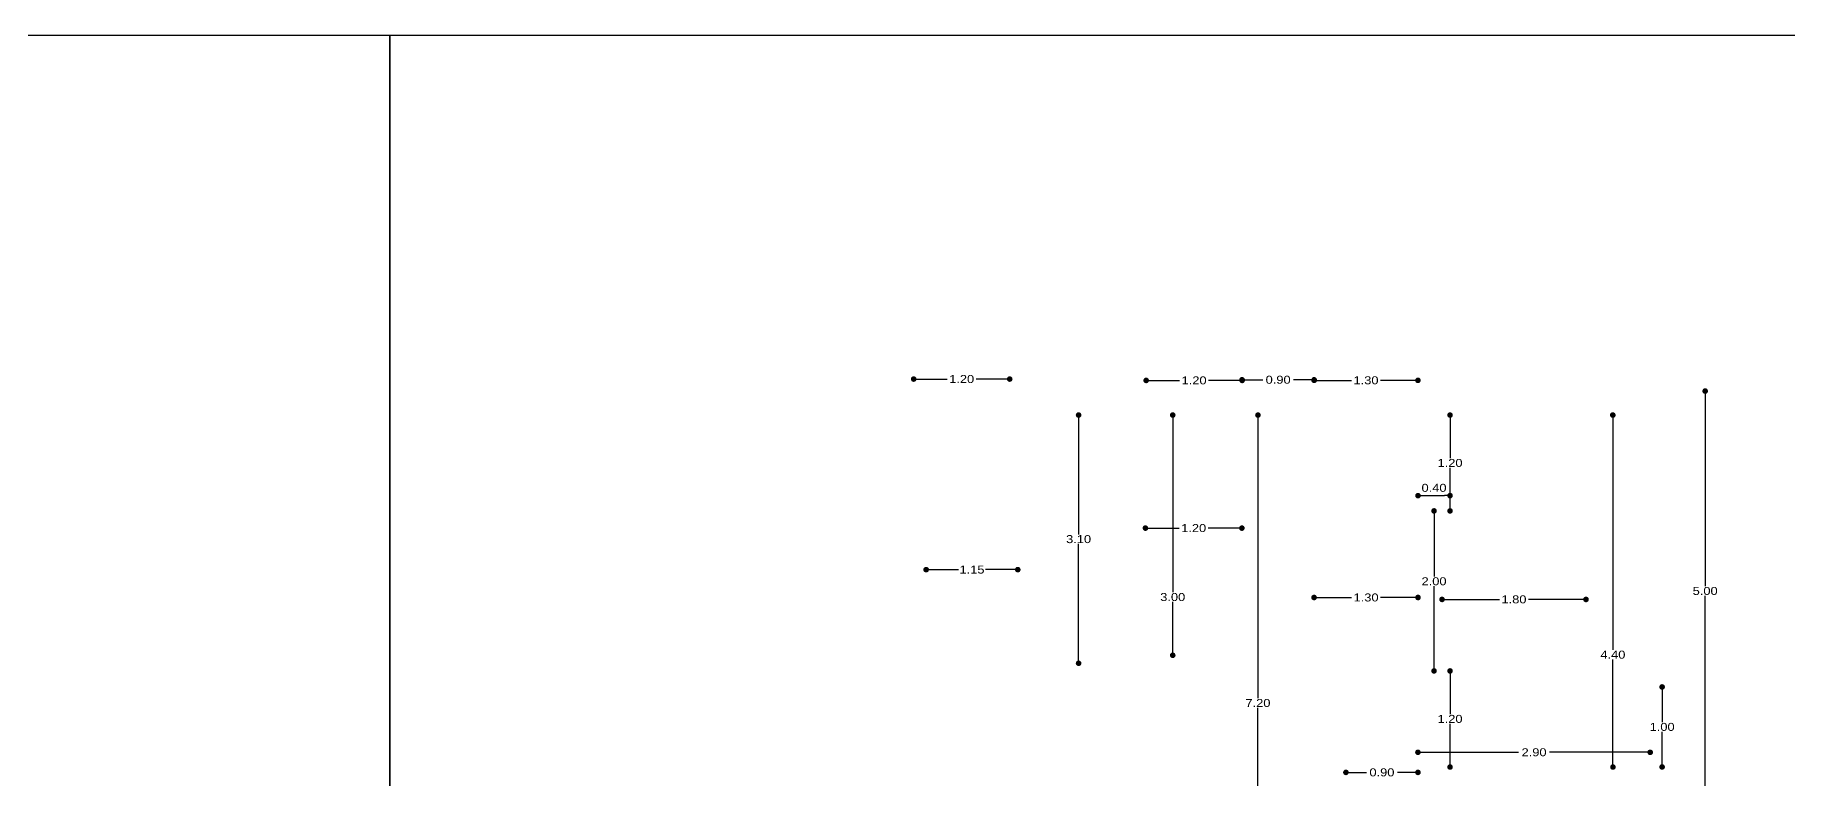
# Model space of a CAD drawing. Header units: metres. Extents: x -92 to 671, y -42 to 91.
# Drawn here: x 401.06 to 422.96, y 56.63 to 65.92 of the extents above; entities that cross this region are included whole.
import ezdxf

# ---------------------------------------------------------------- set-up
doc = ezdxf.new("R2010")
doc.units = ezdxf.units.M
doc.layers.add('01Cotas 1', color=220, linetype='Continuous')
doc.layers.add('01Texto 1', color=220, linetype='Continuous')
doc.styles.add('FUTURA', font='', dxfattribs={"width": 1.2})
doc.styles.get('FUTURA').set_extended_font_data('Futura Bk BT')
doc.dimstyles.new('50', dxfattribs={"dimscale": 0, "dimtxt": 0.1, "dimasz": 0.07, "dimexe": 0.2, "dimexo": 0.2, "dimgap": 0.01, "dimtad": 0, "dimtih": 1, "dimtoh": 1, "dimzin": 0, "dimdsep": 46, "dimtxsty": 'FUTURA', "dimblk": 'DOT', "dimcen": 0.1, "dimse1": 1, "dimse2": 1, "dimazin": 0, "dimtfac": 1, "dimtmove": 2, "dimatfit": 2, "dimldrblk": 'DOT', "dimfxl": 1, "dimtolj": 1, "dimarcsym": 0})

# ---------------------------------------------------------------- blocks, each defined once
blk = doc.blocks.new('_DOT')
at = {"color": 0, "linetype": 'ByBlock'}
blk.add_line((-0.5, 0), (-1, 0), dxfattribs=at)
at = {"color": 0, "linetype": 'ByBlock', "const_width": 0.5}
blk.add_lwpolyline([(-0.25, 0, 1), (0.25, 0, 1)], format="xyb", close=True, dxfattribs=at)
blk = doc.blocks.new('*D587')
at = {"layer": '01Cotas 1', "color": 0, "lineweight": -2, "transparency": 16777216}
for p, q in [((416.212, 61.614), (416.399, 61.614)), ((416.972, 61.614), (416.785, 61.614))]:
    blk.add_line(p, q, dxfattribs=at)
at = {"layer": 'DEFPOINTS', "color": 0, "transparency": 16777216}
for p in [(417.042, 61.614), (416.142, 61.473), (417.042, 61.473)]:
    blk.add_point(p, dxfattribs=at)
at = {"layer": '01Cotas 1', "color": 0, "lineweight": -2, "transparency": 16777216, "xscale": 0.07, "yscale": 0.07, "zscale": 0.07, "rotation": 180}
blk.add_blockref('_DOT', (416.142, 61.614), dxfattribs=at)
at = {"layer": '01Cotas 1', "color": 0, "lineweight": -2, "transparency": 16777216, "xscale": 0.07, "yscale": 0.07, "zscale": 0.07}
blk.add_blockref('_DOT', (417.042, 61.614), dxfattribs=at)
at = {"layer": '01Cotas 1', "color": 0, "transparency": 16777216, "insert": (416.592, 61.614), "char_height": 0.1, "attachment_point": 5, "style": 'FUTURA'}
blk.add_mtext('\\A1;0.90', dxfattribs=at)
blk = doc.blocks.new('*D588')
at = {"layer": '01Cotas 1', "color": 0, "lineweight": -2, "transparency": 16777216}
for p, q in [((417.112, 61.607), (417.509, 61.607)), ((418.269, 61.607), (417.872, 61.607))]:
    blk.add_line(p, q, dxfattribs=at)
at = {"layer": 'DEFPOINTS', "color": 0, "transparency": 16777216}
for p in [(418.339, 61.607), (418.339, 61.475), (417.042, 61.175)]:
    blk.add_point(p, dxfattribs=at)
at = {"layer": '01Cotas 1', "color": 0, "lineweight": -2, "transparency": 16777216, "xscale": 0.07, "yscale": 0.07, "zscale": 0.07, "rotation": 180}
blk.add_blockref('_DOT', (417.042, 61.607), dxfattribs=at)
at = {"layer": '01Cotas 1', "color": 0, "lineweight": -2, "transparency": 16777216, "xscale": 0.07, "yscale": 0.07, "zscale": 0.07}
blk.add_blockref('_DOT', (418.339, 61.607), dxfattribs=at)
at = {"layer": '01Cotas 1', "color": 0, "transparency": 16777216, "insert": (417.69, 61.607), "char_height": 0.1, "attachment_point": 5, "style": 'FUTURA'}
blk.add_mtext('\\A1;1.30', dxfattribs=at)
blk = doc.blocks.new('*D589')
at = {"layer": '01Cotas 1', "color": 0, "lineweight": -2, "transparency": 16777216}
for p, q in [((418.409, 56.958), (419.597, 56.958)), ((421.171, 56.958), (419.983, 56.958))]:
    blk.add_line(p, q, dxfattribs=at)
at = {"layer": 'DEFPOINTS', "color": 0, "transparency": 16777216}
for p in [(421.241, 57.774), (418.339, 56.958), (418.339, 56.774)]:
    blk.add_point(p, dxfattribs=at)
at = {"layer": '01Cotas 1', "color": 0, "lineweight": -2, "transparency": 16777216, "xscale": 0.07, "yscale": 0.07, "zscale": 0.07, "rotation": 180}
blk.add_blockref('_DOT', (418.339, 56.958), dxfattribs=at)
at = {"layer": '01Cotas 1', "color": 0, "lineweight": -2, "transparency": 16777216, "xscale": 0.07, "yscale": 0.07, "zscale": 0.07}
blk.add_blockref('_DOT', (421.241, 56.958), dxfattribs=at)
at = {"layer": '01Cotas 1', "color": 0, "transparency": 16777216, "insert": (419.79, 56.958), "char_height": 0.1, "attachment_point": 5, "style": 'FUTURA'}
blk.add_mtext('\\A1;2.90', dxfattribs=at)
blk = doc.blocks.new('*D590')
at = {"layer": '01Cotas 1', "color": 0, "lineweight": -2, "transparency": 16777216}
for p, q in [((420.774, 61.103), (420.775, 58.238)), ((420.776, 56.844), (420.775, 58.118))]:
    blk.add_line(p, q, dxfattribs=at)
at = {"layer": 'DEFPOINTS', "color": 0, "transparency": 16777216}
for p in [(421.239, 61.173), (420.776, 56.774), (421.241, 56.774)]:
    blk.add_point(p, dxfattribs=at)
at = {"layer": '01Cotas 1', "color": 0, "lineweight": -2, "transparency": 16777216, "xscale": 0.07, "yscale": 0.07, "zscale": 0.07}
for p, rotation in [((420.774, 61.173), 90.02055613271516), ((420.776, 56.774), 270.0205561327151)]:
    blk.add_blockref('_DOT', p, dxfattribs=dict(at, rotation=rotation))
at = {"layer": '01Cotas 1', "color": 0, "transparency": 16777216, "insert": (420.775, 58.178), "char_height": 0.1, "attachment_point": 5, "style": 'FUTURA'}
blk.add_mtext('\\A1;4.40', dxfattribs=at)
blk = doc.blocks.new('*D556')
at = {"layer": '01Cotas 1', "color": 0, "lineweight": -2, "transparency": 16777216}
for p, q in [((415.013, 61.606), (415.361, 61.606)), ((416.072, 61.606), (415.724, 61.606))]:
    blk.add_line(p, q, dxfattribs=at)
at = {"layer": 'DEFPOINTS', "color": 0, "transparency": 16777216}
for p in [(416.142, 61.606), (416.142, 61.474), (414.943, 61.173)]:
    blk.add_point(p, dxfattribs=at)
at = {"layer": '01Cotas 1', "color": 0, "lineweight": -2, "transparency": 16777216, "xscale": 0.07, "yscale": 0.07, "zscale": 0.07, "rotation": 180}
blk.add_blockref('_DOT', (414.943, 61.606), dxfattribs=at)
at = {"layer": '01Cotas 1', "color": 0, "lineweight": -2, "transparency": 16777216, "xscale": 0.07, "yscale": 0.07, "zscale": 0.07}
blk.add_blockref('_DOT', (416.142, 61.606), dxfattribs=at)
at = {"layer": '01Cotas 1', "color": 0, "transparency": 16777216, "insert": (415.542, 61.606), "char_height": 0.1, "attachment_point": 5, "style": 'FUTURA'}
blk.add_mtext('\\A1;1.20', dxfattribs=at)
blk = doc.blocks.new('*D557')
at = {"layer": '01Cotas 1', "color": 0, "lineweight": -2, "transparency": 16777216}
for p, q in [((415.004, 59.76), (415.355, 59.76)), ((416.069, 59.76), (415.718, 59.76))]:
    blk.add_line(p, q, dxfattribs=at)
at = {"layer": 'DEFPOINTS', "color": 0, "transparency": 16777216}
for p in [(414.934, 59.768), (414.934, 59.76), (416.139, 59.76)]:
    blk.add_point(p, dxfattribs=at)
at = {"layer": '01Cotas 1', "color": 0, "lineweight": -2, "transparency": 16777216, "xscale": 0.07, "yscale": 0.07, "zscale": 0.07, "rotation": 180}
blk.add_blockref('_DOT', (414.934, 59.76), dxfattribs=at)
at = {"layer": '01Cotas 1', "color": 0, "lineweight": -2, "transparency": 16777216, "xscale": 0.07, "yscale": 0.07, "zscale": 0.07}
blk.add_blockref('_DOT', (416.139, 59.76), dxfattribs=at)
at = {"layer": '01Cotas 1', "color": 0, "transparency": 16777216, "insert": (415.537, 59.76), "char_height": 0.1, "attachment_point": 5, "style": 'FUTURA'}
blk.add_mtext('\\A1;1.20', dxfattribs=at)
blk = doc.blocks.new('*D591')
at = {"layer": '01Cotas 1', "color": 0, "lineweight": -2, "transparency": 16777216}
for p, q in [((415.275, 61.103), (415.275, 58.958)), ((415.275, 58.241), (415.275, 58.838))]:
    blk.add_line(p, q, dxfattribs=at)
at = {"layer": 'DEFPOINTS', "color": 0, "transparency": 16777216}
for p in [(414.939, 61.173), (414.94, 58.171), (415.275, 58.171)]:
    blk.add_point(p, dxfattribs=at)
at = {"layer": '01Cotas 1', "color": 0, "lineweight": -2, "transparency": 16777216, "xscale": 0.07, "yscale": 0.07, "zscale": 0.07}
for p, rotation in [((415.275, 61.173), 90), ((415.275, 58.171), 270)]:
    blk.add_blockref('_DOT', p, dxfattribs=dict(at, rotation=rotation))
at = {"layer": '01Cotas 1', "color": 0, "transparency": 16777216, "insert": (415.275, 58.898), "char_height": 0.1, "attachment_point": 5, "style": 'FUTURA'}
blk.add_mtext('\\A1;3.00', dxfattribs=at)
blk = doc.blocks.new('*D593')
at = {"layer": '01Cotas 1', "color": 0, "lineweight": -2, "transparency": 16777216}
for p, q in [((414.099, 61.103), (414.099, 59.682)), ((414.099, 58.141), (414.099, 59.562))]:
    blk.add_line(p, q, dxfattribs=at)
at = {"layer": 'DEFPOINTS', "color": 0, "transparency": 16777216}
for p in [(414.239, 61.173), (414.099, 58.071), (414.24, 58.071)]:
    blk.add_point(p, dxfattribs=at)
at = {"layer": '01Cotas 1', "color": 0, "lineweight": -2, "transparency": 16777216, "xscale": 0.07, "yscale": 0.07, "zscale": 0.07}
for p, rotation in [((414.099, 61.173), 90), ((414.099, 58.071), 270)]:
    blk.add_blockref('_DOT', p, dxfattribs=dict(at, rotation=rotation))
at = {"layer": '01Cotas 1', "color": 0, "transparency": 16777216, "insert": (414.099, 59.622), "char_height": 0.1, "attachment_point": 5, "style": 'FUTURA'}
blk.add_mtext('\\A1;3.10', dxfattribs=at)
blk = doc.blocks.new('*D594')
at = {"layer": '01Cotas 1', "color": 0, "lineweight": -2, "transparency": 16777216}
for p, q in [((412.264, 59.241), (412.597, 59.241)), ((413.269, 59.241), (412.937, 59.241))]:
    blk.add_line(p, q, dxfattribs=at)
at = {"layer": 'DEFPOINTS', "color": 0, "transparency": 16777216}
for p in [(412.194, 59.241), (412.194, 59.241), (413.339, 59.223)]:
    blk.add_point(p, dxfattribs=at)
at = {"layer": '01Cotas 1', "color": 0, "lineweight": -2, "transparency": 16777216, "xscale": 0.07, "yscale": 0.07, "zscale": 0.07, "rotation": 180}
blk.add_blockref('_DOT', (412.194, 59.241), dxfattribs=at)
at = {"layer": '01Cotas 1', "color": 0, "lineweight": -2, "transparency": 16777216, "xscale": 0.07, "yscale": 0.07, "zscale": 0.07}
blk.add_blockref('_DOT', (413.339, 59.241), dxfattribs=at)
at = {"layer": '01Cotas 1', "color": 0, "transparency": 16777216, "insert": (412.767, 59.241), "char_height": 0.1, "attachment_point": 5, "style": 'FUTURA'}
blk.add_mtext('\\A1;1.15', dxfattribs=at)
blk = doc.blocks.new('*D558')
at = {"layer": '01Cotas 1', "color": 0, "lineweight": -2, "transparency": 16777216}
for p, q in [((412.108, 61.623), (412.457, 61.623)), ((413.168, 61.623), (412.82, 61.623))]:
    blk.add_line(p, q, dxfattribs=at)
at = {"layer": 'DEFPOINTS', "color": 0, "transparency": 16777216}
for p in [(413.238, 61.623), (412.038, 61.473), (413.238, 61.473)]:
    blk.add_point(p, dxfattribs=at)
at = {"layer": '01Cotas 1', "color": 0, "lineweight": -2, "transparency": 16777216, "xscale": 0.07, "yscale": 0.07, "zscale": 0.07, "rotation": 180}
blk.add_blockref('_DOT', (412.038, 61.623), dxfattribs=at)
at = {"layer": '01Cotas 1', "color": 0, "lineweight": -2, "transparency": 16777216, "xscale": 0.07, "yscale": 0.07, "zscale": 0.07}
blk.add_blockref('_DOT', (413.238, 61.623), dxfattribs=at)
at = {"layer": '01Cotas 1', "color": 0, "transparency": 16777216, "insert": (412.638, 61.623), "char_height": 0.1, "attachment_point": 5, "style": 'FUTURA'}
blk.add_mtext('\\A1;1.20', dxfattribs=at)
blk = doc.blocks.new('*D561')
at = {"layer": '01Cotas 1', "color": 0, "lineweight": -2, "transparency": 16777216}
for p, q in [((421.928, 61.403), (421.928, 59.034)), ((421.928, 56.544), (421.928, 58.914))]:
    blk.add_line(p, q, dxfattribs=at)
at = {"layer": 'DEFPOINTS', "color": 0, "transparency": 16777216}
for p in [(421.539, 61.473), (421.539, 56.474), (421.928, 56.474)]:
    blk.add_point(p, dxfattribs=at)
at = {"layer": '01Cotas 1', "color": 0, "lineweight": -2, "transparency": 16777216, "xscale": 0.07, "yscale": 0.07, "zscale": 0.07}
for p, rotation in [((421.928, 61.473), 90), ((421.928, 56.474), 270)]:
    blk.add_blockref('_DOT', p, dxfattribs=dict(at, rotation=rotation))
at = {"layer": '01Cotas 1', "color": 0, "transparency": 16777216, "insert": (421.928, 58.974), "char_height": 0.1, "attachment_point": 5, "style": 'FUTURA'}
blk.add_mtext('\\A1;5.00', dxfattribs=at)
blk = doc.blocks.new('*D580')
at = {"layer": '01Cotas 1', "color": 0, "lineweight": -2, "transparency": 16777216}
for p, q in [((416.34, 61.103), (416.34, 57.634)), ((416.34, 54.044), (416.34, 57.514))]:
    blk.add_line(p, q, dxfattribs=at)
at = {"layer": 'DEFPOINTS', "color": 0, "transparency": 16777216}
for p in [(416.34, 61.173), (416.326, 53.974), (416.34, 53.974)]:
    blk.add_point(p, dxfattribs=at)
at = {"layer": '01Cotas 1', "color": 0, "lineweight": -2, "transparency": 16777216, "xscale": 0.07, "yscale": 0.07, "zscale": 0.07}
for p, rotation in [((416.34, 61.173), 90), ((416.34, 53.974), 270)]:
    blk.add_blockref('_DOT', p, dxfattribs=dict(at, rotation=rotation))
at = {"layer": '01Cotas 1', "color": 0, "transparency": 16777216, "insert": (416.34, 57.574), "char_height": 0.1, "attachment_point": 5, "style": 'FUTURA'}
blk.add_mtext('\\A1;7.20', dxfattribs=at)
blk = doc.blocks.new('*D614')
at = {"layer": '01Cotas 1', "color": 0, "lineweight": -2, "transparency": 16777216}
for p, q in [((417.111, 58.893), (417.509, 58.893)), ((418.27, 58.893), (417.872, 58.893))]:
    blk.add_line(p, q, dxfattribs=at)
at = {"layer": 'DEFPOINTS', "color": 0, "transparency": 16777216}
for p in [(417.041, 58.872), (418.34, 58.893), (418.34, 58.872)]:
    blk.add_point(p, dxfattribs=at)
at = {"layer": '01Cotas 1', "color": 0, "lineweight": -2, "transparency": 16777216, "xscale": 0.07, "yscale": 0.07, "zscale": 0.07, "rotation": 180}
blk.add_blockref('_DOT', (417.041, 58.893), dxfattribs=at)
at = {"layer": '01Cotas 1', "color": 0, "lineweight": -2, "transparency": 16777216, "xscale": 0.07, "yscale": 0.07, "zscale": 0.07}
blk.add_blockref('_DOT', (418.34, 58.893), dxfattribs=at)
at = {"layer": '01Cotas 1', "color": 0, "transparency": 16777216, "insert": (417.691, 58.893), "char_height": 0.1, "attachment_point": 5, "style": 'FUTURA'}
blk.add_mtext('\\A1;1.30', dxfattribs=at)
blk = doc.blocks.new('*D615')
at = {"layer": '01Cotas 1', "color": 0, "lineweight": -2, "transparency": 16777216}
for p, q in [((418.71, 58.869), (419.358, 58.869)), ((420.369, 58.869), (419.721, 58.869))]:
    blk.add_line(p, q, dxfattribs=at)
at = {"layer": 'DEFPOINTS', "color": 0, "transparency": 16777216}
for p in [(420.439, 58.869), (418.64, 58.351), (420.439, 58.331)]:
    blk.add_point(p, dxfattribs=at)
at = {"layer": '01Cotas 1', "color": 0, "lineweight": -2, "transparency": 16777216, "xscale": 0.07, "yscale": 0.07, "zscale": 0.07, "rotation": 180}
blk.add_blockref('_DOT', (418.64, 58.869), dxfattribs=at)
at = {"layer": '01Cotas 1', "color": 0, "lineweight": -2, "transparency": 16777216, "xscale": 0.07, "yscale": 0.07, "zscale": 0.07}
blk.add_blockref('_DOT', (420.439, 58.869), dxfattribs=at)
at = {"layer": '01Cotas 1', "color": 0, "transparency": 16777216, "insert": (419.539, 58.869), "char_height": 0.1, "attachment_point": 5, "style": 'FUTURA'}
blk.add_mtext('\\A1;1.80', dxfattribs=at)
blk = doc.blocks.new('*D616')
at = {"layer": '01Cotas 1', "color": 0, "lineweight": -2, "transparency": 16777216}
for p, q in [((421.39, 57.705), (421.39, 57.335)), ((421.39, 56.845), (421.39, 57.215))]:
    blk.add_line(p, q, dxfattribs=at)
at = {"layer": 'DEFPOINTS', "color": 0, "transparency": 16777216}
for p in [(421.39, 57.775), (421.241, 56.775), (421.39, 56.775)]:
    blk.add_point(p, dxfattribs=at)
at = {"layer": '01Cotas 1', "color": 0, "lineweight": -2, "transparency": 16777216, "xscale": 0.07, "yscale": 0.07, "zscale": 0.07}
for p, rotation in [((421.39, 57.775), 90), ((421.39, 56.775), 270)]:
    blk.add_blockref('_DOT', p, dxfattribs=dict(at, rotation=rotation))
at = {"layer": '01Cotas 1', "color": 0, "transparency": 16777216, "insert": (421.39, 57.275), "char_height": 0.1, "attachment_point": 5, "style": 'FUTURA'}
blk.add_mtext('\\A1;1.00', dxfattribs=at)
blk = doc.blocks.new('*D617')
at = {"layer": '01Cotas 1', "color": 0, "lineweight": -2, "transparency": 16777216}
blk.add_line((418.41, 60.166), (418.67, 60.166), dxfattribs=at)
at = {"layer": 'DEFPOINTS', "color": 0, "transparency": 16777216}
for p in [(418.74, 60.166), (418.34, 59.975), (418.74, 59.975)]:
    blk.add_point(p, dxfattribs=at)
at = {"layer": '01Cotas 1', "color": 0, "lineweight": -2, "transparency": 16777216, "xscale": 0.07, "yscale": 0.07, "zscale": 0.07, "rotation": 180}
blk.add_blockref('_DOT', (418.34, 60.166), dxfattribs=at)
at = {"layer": '01Cotas 1', "color": 0, "lineweight": -2, "transparency": 16777216, "xscale": 0.07, "yscale": 0.07, "zscale": 0.07}
blk.add_blockref('_DOT', (418.74, 60.166), dxfattribs=at)
at = {"layer": '01Cotas 1', "color": 0, "transparency": 16777216, "insert": (418.54, 60.263), "char_height": 0.1, "attachment_point": 5, "style": 'FUTURA'}
blk.add_mtext('\\A1;0.40', dxfattribs=at)
blk = doc.blocks.new('*D618')
at = {"layer": '01Cotas 1', "color": 0, "lineweight": -2, "transparency": 16777216}
for p, q in [((418.74, 61.103), (418.74, 60.634)), ((418.74, 60.045), (418.74, 60.514))]:
    blk.add_line(p, q, dxfattribs=at)
at = {"layer": 'DEFPOINTS', "color": 0, "transparency": 16777216}
for p in [(418.442, 61.173), (418.74, 61.173), (418.44, 59.975)]:
    blk.add_point(p, dxfattribs=at)
at = {"layer": '01Cotas 1', "color": 0, "lineweight": -2, "transparency": 16777216, "xscale": 0.07, "yscale": 0.07, "zscale": 0.07}
for p, rotation in [((418.74, 61.173), 90), ((418.74, 59.975), 270)]:
    blk.add_blockref('_DOT', p, dxfattribs=dict(at, rotation=rotation))
at = {"layer": '01Cotas 1', "color": 0, "transparency": 16777216, "insert": (418.74, 60.574), "char_height": 0.1, "attachment_point": 5, "style": 'FUTURA'}
blk.add_mtext('\\A1;1.20', dxfattribs=at)
blk = doc.blocks.new('*D619')
at = {"layer": '01Cotas 1', "color": 0, "lineweight": -2, "transparency": 16777216}
for p, q in [((418.74, 57.905), (418.74, 57.435)), ((418.74, 56.844), (418.74, 57.315))]:
    blk.add_line(p, q, dxfattribs=at)
at = {"layer": 'DEFPOINTS', "color": 0, "transparency": 16777216}
for p in [(418.74, 57.975), (418.74, 56.774), (418.756, 56.774)]:
    blk.add_point(p, dxfattribs=at)
at = {"layer": '01Cotas 1', "color": 0, "lineweight": -2, "transparency": 16777216, "xscale": 0.07, "yscale": 0.07, "zscale": 0.07}
for p, rotation in [((418.74, 57.975), 90), ((418.74, 56.774), 270)]:
    blk.add_blockref('_DOT', p, dxfattribs=dict(at, rotation=rotation))
at = {"layer": '01Cotas 1', "color": 0, "transparency": 16777216, "insert": (418.74, 57.375), "char_height": 0.1, "attachment_point": 5, "style": 'FUTURA'}
blk.add_mtext('\\A1;1.20', dxfattribs=at)
blk = doc.blocks.new('*D620')
at = {"layer": '01Cotas 1', "color": 0, "lineweight": -2, "transparency": 16777216}
for p, q in [((418.54, 59.905), (418.54, 59.155)), ((418.54, 58.045), (418.54, 59.035))]:
    blk.add_line(p, q, dxfattribs=at)
at = {"layer": 'DEFPOINTS', "color": 0, "transparency": 16777216}
for p in [(418.34, 59.975), (418.34, 57.975), (418.54, 57.975)]:
    blk.add_point(p, dxfattribs=at)
at = {"layer": '01Cotas 1', "color": 0, "lineweight": -2, "transparency": 16777216, "xscale": 0.07, "yscale": 0.07, "zscale": 0.07}
for p, rotation in [((418.54, 59.975), 90), ((418.54, 57.975), 270)]:
    blk.add_blockref('_DOT', p, dxfattribs=dict(at, rotation=rotation))
at = {"layer": '01Cotas 1', "color": 0, "transparency": 16777216, "insert": (418.54, 59.095), "char_height": 0.1, "attachment_point": 5, "style": 'FUTURA'}
blk.add_mtext('\\A1;2.00', dxfattribs=at)
blk = doc.blocks.new('*D621')
at = {"layer": '01Cotas 1', "color": 0, "lineweight": -2, "transparency": 16777216}
for p, q in [((417.509, 56.707), (417.696, 56.707)), ((418.269, 56.707), (418.082, 56.707))]:
    blk.add_line(p, q, dxfattribs=at)
at = {"layer": 'DEFPOINTS', "color": 0, "transparency": 16777216}
for p in [(417.439, 56.774), (418.339, 56.774), (417.439, 56.707)]:
    blk.add_point(p, dxfattribs=at)
at = {"layer": '01Cotas 1', "color": 0, "lineweight": -2, "transparency": 16777216, "xscale": 0.07, "yscale": 0.07, "zscale": 0.07, "rotation": 180}
blk.add_blockref('_DOT', (417.439, 56.707), dxfattribs=at)
at = {"layer": '01Cotas 1', "color": 0, "lineweight": -2, "transparency": 16777216, "xscale": 0.07, "yscale": 0.07, "zscale": 0.07}
blk.add_blockref('_DOT', (418.339, 56.707), dxfattribs=at)
at = {"layer": '01Cotas 1', "color": 0, "transparency": 16777216, "insert": (417.889, 56.707), "char_height": 0.1, "attachment_point": 5, "style": 'FUTURA'}
blk.add_mtext('\\A1;0.90', dxfattribs=at)

msp = doc.modelspace()

# ---------------------------------------------------------------- linework, layer by layer
at = {"layer": '01Texto 1'}
for points in [[(379.157, 65.923), (405.492, 65.923), (405.492, 42.955), (379.157, 42.955)], [(405.492, 65.923), (426.747, 65.923), (426.747, 42.955), (405.492, 42.955)]]:
    msp.add_lwpolyline(points, close=True, dxfattribs=at)

# ---------------------------------------------------------------- dimensions: what is measured, and where the dimension line sits
at = {"layer": '01Cotas 1'}
for base, p1, p2, picture, middle in [((413.238, 61.623), (412.038, 61.473), (413.238, 61.473), '*D558', (412.638, 61.623)), ((416.142, 61.606), (414.943, 61.173), (416.142, 61.474), '*D556', (415.542, 61.606)), ((417.042, 61.614), (416.142, 61.473), (417.042, 61.473), '*D587', (416.592, 61.614)), ((418.339, 61.607), (417.042, 61.175), (418.339, 61.475), '*D588', (417.69, 61.607)), ((414.9344, 59.7599), (416.1391, 59.7599), (414.9344, 59.7676), '*D557', (415.5367, 59.7599)), ((412.1944, 59.2405), (413.3395, 59.2233), (412.1944, 59.2405), '*D594', (412.7669, 59.2405)), ((418.34, 58.893), (417.041, 58.872), (418.34, 58.872), '*D614', (417.691, 58.893)), ((420.439, 58.869), (418.64, 58.351), (420.439, 58.331), '*D615', (419.539, 58.869)), ((418.339, 56.958), (421.241, 57.774), (418.339, 56.774), '*D589', (419.79, 56.958)), ((417.439, 56.707), (418.339, 56.774), (417.439, 56.774), '*D621', (417.889, 56.707))]:
    dim = msp.add_linear_dim(base=base, p1=p1, p2=p2, dimstyle='50', override={"dimscale": 1}, dxfattribs=at)
    dim.commit()
    dim.dimension.update_dxf_attribs({"geometry": picture, "text_midpoint": middle})
for base, p1, p2, picture, middle in [((421.928, 56.474), (421.539, 61.473), (421.539, 56.474), '*D561', (421.928, 58.974)), ((414.099, 58.071), (414.239, 61.173), (414.24, 58.071), '*D593', (414.099, 59.622)), ((416.34, 53.974), (416.34, 61.173), (416.326, 53.974), '*D580', (416.34, 57.574)), ((418.74, 61.173), (418.44, 59.975), (418.442, 61.173), '*D618', (418.74, 60.574)), ((418.74, 56.774), (418.74, 57.975), (418.756, 56.774), '*D619', (418.74, 57.375)), ((421.39, 56.775), (421.39, 57.775), (421.241, 56.775), '*D616', (421.39, 57.275))]:
    dim = msp.add_linear_dim(base=base, p1=p1, p2=p2, angle=90, dimstyle='50', override={"dimscale": 1}, dxfattribs=at)
    dim.commit()
    dim.dimension.update_dxf_attribs({"geometry": picture, "text_midpoint": middle})
for base, p1, p2, angle, picture, middle, dimtype in [((415.275, 58.171), (414.939, 61.173), (414.94, 58.171), 90, '*D591', (415.275, 58.898), 160), ((420.776, 56.774), (421.239, 61.173), (421.241, 56.774), 270.0206, '*D590', (420.775, 58.178), 161), ((418.54, 57.975), (418.34, 59.975), (418.34, 57.975), 90, '*D620', (418.54, 59.095), 160)]:
    dim = msp.add_linear_dim(base=base, p1=p1, p2=p2, angle=angle, dimstyle='50', override={"dimscale": 1}, dxfattribs=at)
    dim.commit()
    dim.dimension.update_dxf_attribs({"geometry": picture, "text_midpoint": middle, "dimtype": dimtype})
dim = msp.add_linear_dim(base=(418.74, 60.166), p1=(418.34, 59.975), p2=(418.74, 59.975), dimstyle='50', override={"dimscale": 1}, dxfattribs=at)
dim.commit()
dim.dimension.update_dxf_attribs({"geometry": '*D617', "text_midpoint": (418.54, 60.263), "dimtype": 160})

doc.saveas('drawing.dxf')
